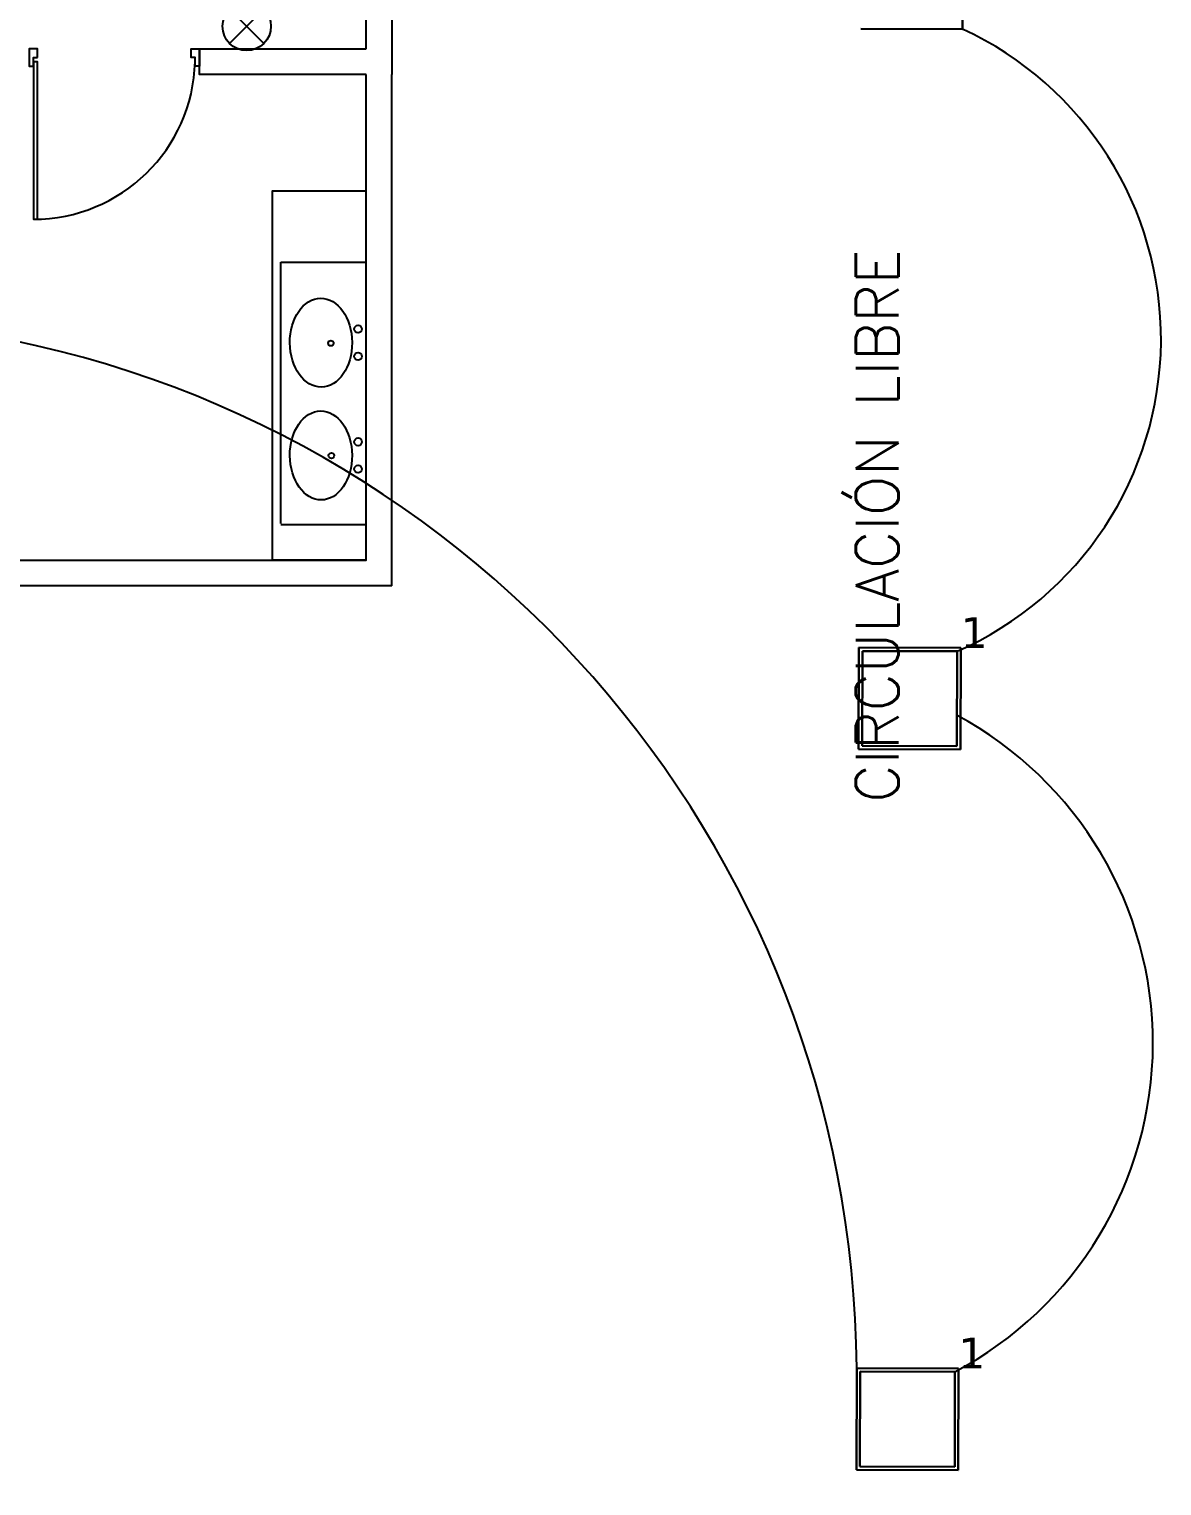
# Model space of a CAD drawing. Header units: metres. Extents: x -39 to 21688, y -24 to 9022.
# Drawn here: x 9.57 to 16.22, y 35.11 to 43.66 of the extents above; entities that cross this region are included whole.
import ezdxf

# ---------------------------------------------------------------- set-up
doc = ezdxf.new("R2010")
doc.units = ezdxf.units.M
doc.header["$MEASUREMENT"] = 0
for name, color, linetype in [('AN-TEXTO', 3, 'Continuous'), ('AR-MOBILIRIO', 1, 'Continuous'), ('AR-MUROS', 6, 'Continuous'), ('AR-PUERTAS', 2, 'Continuous'), ('AR-VENTANAS', 2, 'Continuous'), ('E-quip', 2, 'Continuous')]:
    doc.layers.add(name, color=color, linetype=linetype)
doc.layers.add('DLX_TERR_LUM', color=7, linetype='Continuous', true_color=0xffd400)
doc.layers.add('DLX_TERR_LUMKEY_IDX', color=7, linetype='Continuous', true_color=0x969696)
doc.styles.add('REGULAR-2.5', font='romans.shx', dxfattribs={"height": 2.5})
doc.styles.add('TableTextStyle', font='')
doc.styles.get('TableTextStyle').set_extended_font_data('VERDANA.TTF')

# ---------------------------------------------------------------- blocks, each defined once
blk = doc.blocks.new('LAVATORIO2 POZAS')
at = {"layer": 'AR-MOBILIRIO'}
for p, q in [((346.5117, 176.2334), (346.5117, 176.9673)), ((346.5117, 176.9673), (347.0117, 176.9673)), ((347.0117, 175.4276), (347.0117, 176.9673)), ((346.5117, 175.4334), (346.5117, 176.2334)), ((346.5117, 175.4276), (347.0117, 175.4276))]:
    blk.add_line(p, q, dxfattribs=at)
for centre, radius in [((346.9642, 176.5751), 0.0226), ((346.8047, 176.4922), 0.0161), ((346.9642, 176.4151), 0.0226), ((346.9642, 175.9134), 0.0226), ((346.8077, 175.8324), 0.0161), ((346.9642, 175.7534), 0.0226)]:
    blk.add_circle(centre, radius, dxfattribs=at)
for centre in [(346.7465, 176.4952), (346.7465, 175.8335)]:
    blk.add_ellipse(centre, major_axis=(-0.002, 0.261), ratio=0.699963, dxfattribs=at)
blk = doc.blocks.new('AR-PUERTA 1')
at = {"layer": 'AR-PUERTAS', "linetype": 'Continuous'}
for points in [[(0.9542, 0.0333), (0.9542, 0.9576), (0.9292, 0.9576), (0.9292, 0.0333)], [(0.0042, 0.0583), (0.0042, 0.0083), (0.0291, 0.0083), (0.0291, -0.0416), (-0.0208, -0.0416), (-0.0208, 0.0583)], [(0.9292, 0.0083), (0.9292, -0.0416), (0.9792, -0.0416), (0.9792, 0.0583), (0.9542, 0.0583), (0.9542, 0.0083)]]:
    blk.add_lwpolyline(points, close=True, dxfattribs=at)
blk.add_arc((0.9542, 0.0083), 0.9493, 89.99887, 178.49317, dxfattribs=at)
blk = doc.blocks.new('2P+LAMP')
at = {"ltscale": 8}
for p, q in [((0, 5.99), (0, 26.17)), ((0, 26.17), (8.22, 26.17)), ((0, 20.59), (8.22, 20.59)), ((-4.23, 4.23), (4.23, -4.23)), ((4.23, 4.23), (-4.23, -4.23))]:
    blk.add_line(p, q, dxfattribs=at)
blk.add_ellipse((0, 0), major_axis=(-4.23, 4.23), ratio=1, start_param=3.926991, end_param=10.210176, dxfattribs=at)

msp = doc.modelspace()

# ---------------------------------------------------------------- linework, layer by layer
at = {"layer": 'AR-MUROS'}
for q in [(11.7, 43.39452), (6, 40.39452)]:
    msp.add_line((11.7, 40.39452), q, dxfattribs=at)
for points in [[(11.55, 43.54452), (11.55, 44.64698), (11.7, 44.64698), (11.7, 43.39452)], [(11.55, 43.39452), (10.57194, 43.39452), (10.57194, 43.54452), (11.55, 43.54452)], [(6, 40.39452), (6, 30.97875), (5.85, 30.97875), (5.85, 40.63866), (6, 40.63866), (6, 40.54452), (11.55, 40.54452), (11.55, 43.39452)], [(11.55, 40.54452), (11, 40.54452), (11, 42.71303), (11.55, 42.71303)]]:
    msp.add_lwpolyline(points, dxfattribs=at)
at = {"layer": 'AR-PUERTAS'}
msp.add_circle((22.62406, 27.62249), 40.08066, dxfattribs=at)
at = {"layer": 'AR-VENTANAS'}
for centre, radius, start, end in [((14.21311, 41.84256), 2.00214, 293.745943, 65.264061), ((8.22837, 35.75902), 6.20082, 0.411977, 82.382781), ((13.98491, 37.7111), 2.18285, 297.88918, 61.748491)]:
    msp.add_arc(centre, radius, start, end, dxfattribs=at)
at = {"layer": 'DLX_TERR_LUM'}
for points in [[(15.05088, 43.661, 0), (15.05277, 44.258, 0)], [(15.05277, 44.258, 0), (15.05088, 43.661, 0)], [(15.05277, 44.258, 0), (15.05088, 43.661, 0)], [(15.05088, 43.661, 0), (15.05277, 44.258, 0)], [(14.45388, 43.66289, 0), (15.05088, 43.661, 0)], [(15.05088, 43.661, 0), (14.45388, 43.66289, 0)], [(15.05088, 43.661, 0), (14.45388, 43.66289, 0)], [(14.45388, 43.66289, 0), (15.05088, 43.661, 0)], [(15.05088, 43.661, 0), (15.05088, 43.661, 0)], [(15.05088, 43.661, 0), (15.05088, 43.661, 0)], [(14.4424, 40.03174, 0), (14.44052, 39.43475, 0)], [(14.44052, 39.43475, 0), (14.4424, 40.03174, 0)], [(14.44052, 39.43475, 0), (14.4424, 40.03174, 0)], [(14.4424, 40.03174, 0), (14.44052, 39.43475, 0)], [(15.0394, 40.02985, 0), (14.4424, 40.03174, 0)], [(14.4424, 40.03174, 0), (14.4424, 40.03174, 0)], [(14.4424, 40.03174, 0), (15.0394, 40.02985, 0)], [(14.4424, 40.03174, 0), (14.4424, 40.03174, 0)], [(14.4424, 40.03174, 0), (15.0394, 40.02985, 0)], [(15.0394, 40.02985, 0), (14.4424, 40.03174, 0)], [(14.46234, 40.01168, 0), (14.46058, 39.45468, 0)], [(14.46058, 39.45468, 0), (14.46234, 40.01168, 0)], [(15.01934, 40.00992, 0), (14.46234, 40.01168, 0)], [(14.46234, 40.01168, 0), (15.01934, 40.00992, 0)], [(15.01758, 39.45292, 0), (15.01934, 40.00992, 0)], [(15.01934, 40.00992, 0), (15.01758, 39.45292, 0)], [(15.03751, 39.43286, 0), (15.0394, 40.02985, 0)], [(15.0394, 40.02985, 0), (15.03751, 39.43286, 0)], [(15.0394, 40.02985, 0), (15.03751, 39.43286, 0)], [(15.03751, 39.43286, 0), (15.0394, 40.02985, 0)], [(15.0394, 40.02985, 0), (15.0394, 40.02985, 0)], [(15.0394, 40.02985, 0), (15.0394, 40.02985, 0)], [(14.44052, 39.43475, 0), (14.44052, 39.43475, 0)], [(14.44052, 39.43475, 0), (15.03751, 39.43286, 0)], [(15.03751, 39.43286, 0), (14.44052, 39.43475, 0)], [(14.44052, 39.43475, 0), (14.44052, 39.43475, 0)], [(15.03751, 39.43286, 0), (14.44052, 39.43475, 0)], [(14.44052, 39.43475, 0), (15.03751, 39.43286, 0)], [(14.46058, 39.45468, 0), (15.01758, 39.45292, 0)], [(15.01758, 39.45292, 0), (14.46058, 39.45468, 0)], [(15.03751, 39.43286, 0), (15.03751, 39.43286, 0)], [(15.03751, 39.43286, 0), (15.03751, 39.43286, 0)], [(14.42904, 35.8036, 0), (14.42715, 35.2066, 0)], [(14.42715, 35.2066, 0), (14.42904, 35.8036, 0)], [(14.42715, 35.2066, 0), (14.42904, 35.8036, 0)], [(14.42904, 35.8036, 0), (14.42715, 35.2066, 0)], [(15.02603, 35.80171, 0), (14.42904, 35.8036, 0)], [(14.42904, 35.8036, 0), (14.42904, 35.8036, 0)], [(14.42904, 35.8036, 0), (15.02603, 35.80171, 0)], [(14.42904, 35.8036, 0), (14.42904, 35.8036, 0)], [(14.42904, 35.8036, 0), (15.02603, 35.80171, 0)], [(15.02603, 35.80171, 0), (14.42904, 35.8036, 0)], [(14.44897, 35.78354, 0), (14.44721, 35.22654, 0)], [(14.44721, 35.22654, 0), (14.44897, 35.78354, 0)], [(15.00597, 35.78178, 0), (14.44897, 35.78354, 0)], [(14.44897, 35.78354, 0), (15.00597, 35.78178, 0)], [(15.00421, 35.22478, 0), (15.00597, 35.78178, 0)], [(15.00597, 35.78178, 0), (15.00421, 35.22478, 0)], [(15.02414, 35.20472, 0), (15.02603, 35.80171, 0)], [(15.02603, 35.80171, 0), (15.02414, 35.20472, 0)], [(15.02603, 35.80171, 0), (15.02414, 35.20472, 0)], [(15.02414, 35.20472, 0), (15.02603, 35.80171, 0)], [(15.02603, 35.80171, 0), (15.02603, 35.80171, 0)], [(15.02603, 35.80171, 0), (15.02603, 35.80171, 0)], [(14.44721, 35.22654, 0), (15.00421, 35.22478, 0)], [(15.00421, 35.22478, 0), (14.44721, 35.22654, 0)], [(14.42715, 35.2066, 0), (14.42715, 35.2066, 0)], [(14.42715, 35.2066, 0), (15.02414, 35.20472, 0)], [(15.02414, 35.20472, 0), (14.42715, 35.2066, 0)], [(14.42715, 35.2066, 0), (14.42715, 35.2066, 0)], [(15.02414, 35.20472, 0), (14.42715, 35.2066, 0)], [(14.42715, 35.2066, 0), (15.02414, 35.20472, 0)], [(15.02414, 35.20472, 0), (15.02414, 35.20472, 0)], [(15.02414, 35.20472, 0), (15.02414, 35.20472, 0)]]:
    msp.add_polyline3d(points, dxfattribs=at)

# ---------------------------------------------------------------- block references
msp.add_blockref('LAVATORIO2 POZAS', (-335.46166, -134.67434))
at = {"layer": 'AR-MUROS', "rotation": 180}
msp.add_blockref('AR-PUERTA 1', (10.55112, 43.50288), dxfattribs=at)
at = {"layer": 'E-quip', "xscale": 0.02374750326240379, "yscale": 0.02374750326240379, "zscale": 0.02374750326240379}
msp.add_blockref('2P+LAMP', (10.84901, 43.67757), dxfattribs=at)

# ---------------------------------------------------------------- texts
at = {"layer": 'AN-TEXTO', "insert": (14.42391, 38.02625), "char_height": 0.25, "attachment_point": 1, "rotation": 90, "style": 'REGULAR-2.5'}
msp.add_mtext_dynamic_manual_height_columns('\\pi1.09558;CIRCULACIÓN LIBRE ', width=5.7863988, gutter_width=1.25, heights=[0.30966], dxfattribs=at)
at = {"layer": 'DLX_TERR_LUMKEY_IDX', "style": 'TableTextStyle'}
for p in [(15.0394, 40.02986), (15.02603, 35.80171)]:
    msp.add_text('1', height=0.18, dxfattribs=at).set_placement(p)

doc.saveas('drawing.dxf')
